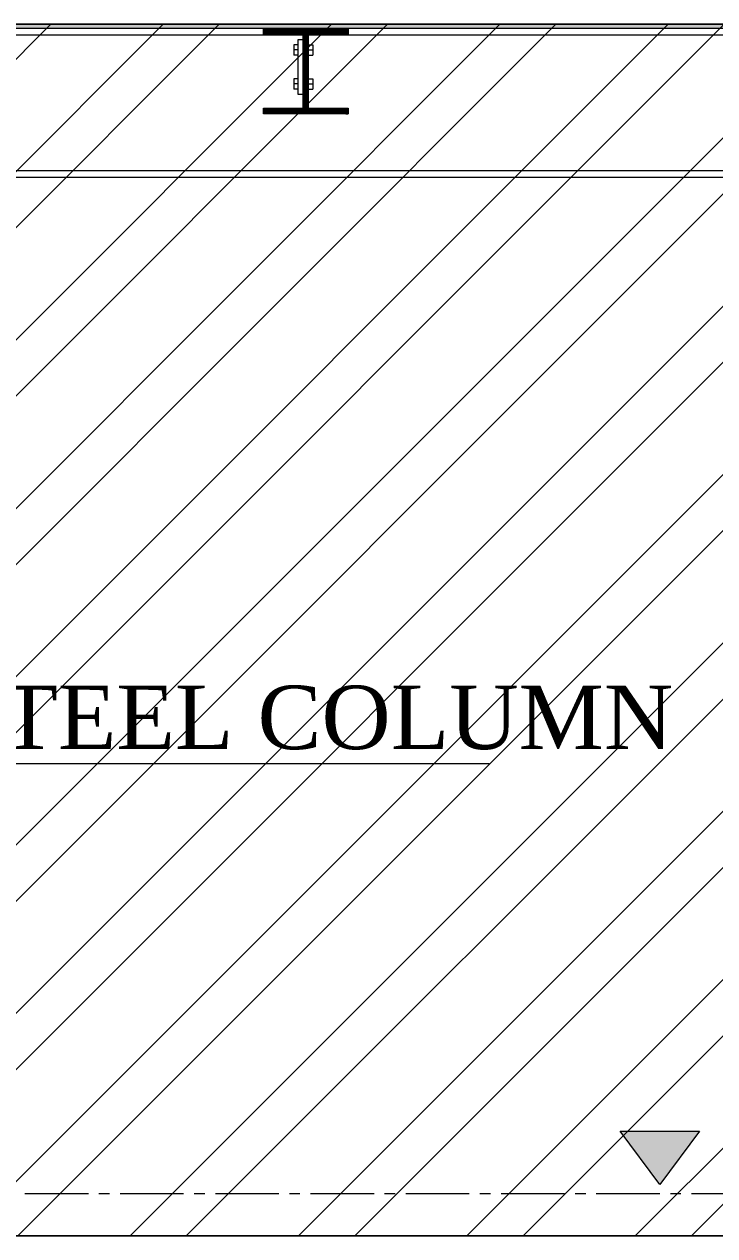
# Model space of a CAD drawing. Header units: millimetres. Extents: x 0 to 13151789, y -1482478 to 0.
# Drawn here: x 12775984 to 12777615, y -1411247 to -1408385 of the extents above; entities that cross this region are included whole.
import ezdxf
from ezdxf.entities.mleader import LeaderData, LeaderLine
from ezdxf.math import Vec2, Vec3

# ---------------------------------------------------------------- set-up
doc = ezdxf.new("R2010")
doc.units = ezdxf.units.MM
doc.header["$LTSCALE"] = 0.4
doc.header["$MEASUREMENT"] = 0
doc.linetypes.add('CENTER2', pattern=[1.125, 0.75, -0.125, 0.125, -0.125])
for name, color, linetype, lineweight in [('COLUM HATCH', 7, 'Continuous', 0), ('HATCH', 8, 'Continuous', 0), ('Layer 1', 7, 'Continuous', 0), ('Other object type', 1, 'Continuous', 0), ('Outer Line', 1, 'Continuous', 0)]:
    doc.layers.add(name, color=color, linetype=linetype, lineweight=lineweight)
doc.styles.add('TNROMAN', font='times.ttf')

msp = doc.modelspace()

# ---------------------------------------------------------------- hatches: boundary and pattern name
at = {"layer": 'COLUM HATCH', "lineweight": 0, "transparency": 33554559}
h = msp.add_hatch(dxfattribs=at)
h.set_pattern_fill('ANSI32', color=256, scale=750)
h.set_pattern_definition([(45, (5172748.84, -1962668.04), (-198.873782, 198.873782), []), (45, (5172881.43, -1962668.04), (-198.873782, 198.873782), [])])
h.paths.add_polyline_path([(12784043.2, -1411247), (12784043.2, -1408385), (12774516.3, -1408385), (12774516.3, -1411247)])
at = {"layer": 'HATCH', "lineweight": 0}
h = msp.add_hatch(dxfattribs=at)
h.set_pattern_fill('ANSI31', color=150)
h.set_pattern_definition([(45, (5158974.31292, -2094937.58293), (-0.0883883476483, 0.0883883476483), [])])
h.paths.add_polyline_path([(12776749, -1408395), (12776749, -1408409), (12776655, -1408409), (12776655, -1408583), (12776749, -1408583), (12776749, -1408597), (12776549, -1408597), (12776549, -1408583), (12776643, -1408583), (12776643, -1408409), (12776549, -1408409), (12776549, -1408395)])
at = {"layer": 'Layer 1', "lineweight": 0}
h = msp.add_hatch(dxfattribs=at)
h.set_pattern_fill('CROSS', color=0, scale=10)
h.set_pattern_definition([(0, (4973153.6347, -2030221.4161), (2.5, 2.5), [1.25, -3.75]), (90, (4973154.2597, -2030222.0411), (-2.5, 2.5), [1.25, -3.75])])
h.paths.add_polyline_path([(12774516.3, -1408385), (12784031.4, -1408385), (12784031.4, -1408395), (12774516.3, -1408395)])
at = {"layer": 'Other object type', "lineweight": 0}
h = msp.add_hatch(color=4, dxfattribs=at)
h.dxf.hatch_style = 1
h.paths.add_polyline_path([(12777392, -1410999.8), (12777485.6, -1411125.8), (12777579.2, -1410999.8)])

# ---------------------------------------------------------------- linework, layer by layer
at = {"layer": 'COLUM HATCH', "color": 251, "lineweight": 0}
msp.add_line((12784031.4, -1408385), (12774635.3, -1408385), dxfattribs=at)
at = {"layer": 'Other object type', "color": 4, "lineweight": 0}
for p, q in [((12783663.4, -1408395), (12775003.3, -1408395)), ((12783663.4, -1408411), (12775003.3, -1408411)), ((12783663.4, -1408731), (12775003.3, -1408731)), ((12783663.4, -1408747), (12775003.3, -1408747))]:
    msp.add_line(p, q, dxfattribs=at)
at = {"layer": 'Other object type', "color": 6, "lineweight": 0}
for p, q in [((12776631, -1408433.8), (12776620.6, -1408433.8)), ((12776620.6, -1408433.8), (12776620.6, -1408457.8)), ((12776631, -1408445.8), (12776620.6, -1408445.8)), ((12776631, -1408457.8), (12776631, -1408433.8)), ((12776655, -1408433.8), (12776665.4, -1408433.8)), ((12776655, -1408457.8), (12776655, -1408433.8)), ((12776655, -1408445.8), (12776665.4, -1408445.8)), ((12776665.4, -1408433.8), (12776665.4, -1408457.8)), ((12776631, -1408457.8), (12776620.6, -1408457.8)), ((12776655, -1408457.8), (12776665.4, -1408457.8)), ((12776631, -1408514.2), (12776620.6, -1408514.2)), ((12776620.6, -1408514.2), (12776620.6, -1408538.2)), ((12776631, -1408526.2), (12776620.6, -1408526.2)), ((12776631, -1408538.2), (12776631, -1408514.2)), ((12776655, -1408514.2), (12776665.4, -1408514.2)), ((12776655, -1408538.2), (12776655, -1408514.2)), ((12776655, -1408526.2), (12776665.4, -1408526.2)), ((12776665.4, -1408514.2), (12776665.4, -1408538.2)), ((12776631, -1408538.2), (12776620.6, -1408538.2)), ((12776655, -1408538.2), (12776665.4, -1408538.2))]:
    msp.add_line(p, q, dxfattribs=at)
at = {"layer": 'Other object type', "color": 0, "lineweight": 0}
msp.add_line((12775136.3, -1410131.6), (12777082.6, -1410131.6), dxfattribs=at)
at = {"layer": 'Other object type', "color": 241, "linetype": 'CENTER2', "lineweight": 0, "ltscale": 500}
msp.add_line((12774635.3, -1411147), (12789502.3, -1411147), dxfattribs=at)
at = {"layer": 'Other object type', "color": 241, "lineweight": 0}
msp.add_line((12772928.5, -1411247), (12792274.2, -1411247), dxfattribs=at)
at = {"layer": 'Other object type', "lineweight": 0}
msp.add_lwpolyline([(12774516.3, -1408385), (12784043.2, -1408385), (12784043.2, -1411247), (12774516.3, -1411247)], close=True, dxfattribs=at)
at = {"layer": 'Other object type', "color": 150, "lineweight": 0}
msp.add_lwpolyline([(12776643, -1408409), (12776549, -1408409), (12776549, -1408395), (12776749, -1408395), (12776749, -1408409), (12776655, -1408409), (12776655, -1408583), (12776749, -1408583), (12776749, -1408597), (12776549, -1408597), (12776549, -1408583), (12776643, -1408583)], close=True, dxfattribs=at)
at = {"layer": 'Other object type', "color": 6, "lineweight": 0}
msp.add_lwpolyline([(12776631, -1408421), (12776643, -1408421), (12776643, -1408551), (12776631, -1408551)], close=True, dxfattribs=at)
at = {"layer": 'Other object type', "color": 4, "lineweight": 0}
msp.add_lwpolyline([(12777579.2, -1410999.8), (12777485.6, -1411125.8), (12777392, -1410999.8)], close=True, dxfattribs=at)

# ---------------------------------------------------------------- leaders
at = {"layer": 'Outer Line', "color": 0, "lineweight": 0}
ml = msp.add_multileader_mtext('Standard', dxfattribs=at)
ml.set_content('EXISTING STEEL COLUMN ', color=7, style='TNROMAN')
ml.set_leader_properties(color=215)
ml.build(insert=Vec2(0, 0))
ml.multileader.update_dxf_attribs({"dogleg_length": 92.4, "arrow_head_size": 50})
ctx = ml.context
ctx.base_point, ctx.char_height, ctx.arrow_head_size, ctx.landing_gap_size, ctx.plane_origin = Vec3(12775191.4, -1410024), 150, 50, 50, Vec3(12845922, -1414151)
ctx.text_align_type = 1
ctx.mtext.insert, ctx.mtext.rotation, ctx.mtext.width, ctx.mtext.defined_height, ctx.mtext.alignment, ctx.mtext.line_spacing_factor, ctx.mtext.flow_direction = Vec3(12776107.2, -1409947.3), 6.283185, 2692.609, 304.4, 2, 0.8, 5

doc.saveas('drawing.dxf')
